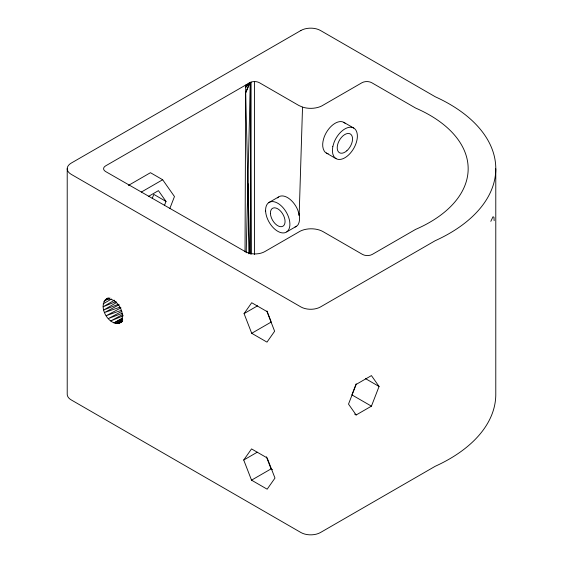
<?xml version="1.0" encoding="UTF-8"?>
<svg xmlns="http://www.w3.org/2000/svg" width="563" height="563" viewBox="0 0 563 563"><rect width="100%" height="100%" fill="white"/><g stroke="black" fill="none" stroke-linecap="round" stroke-linejoin="round"><path stroke-width="0.84" d="M245.039 251.745L245.679 85.013M299.03 215.622L299.059 213.877C299.798 217.325 299.938 220.963 298.369 224.201A17.193 9.93 60 0 1 295.04 226.988M108.237 297.926C95.048 304.217 110.264 330.326 122.262 321.536M246.207 252.787L250.324 82.381L251.077 82.092A6.904 3.99 0 0 1 259.416 82.726L298.89 105.513L302.528 107.111A16.742 9.67 0 0 0 323.394 104.999L361.974 82.726A6.904 3.99 0 0 1 371.742 82.726L415.677 108.089A131.334 75.822 0 0 1 415.578 229.408L372.27 254.413A6.904 3.99 0 0 1 362.502 254.413L323.028 231.625A16.742 9.67 0 0 0 298.524 232.139L264.828 251.591A13.864 8.002 0 0 1 245.257 251.612L105.598 171.532A6.883 3.976 0 0 1 105.577 165.902L250.324 82.381L250.901 254.187M299.178 214.742L302.528 107.111M490.823 221.343L492.998 216.769L493.955 217.234L494.145 220.668M152.221 198.443L153.798 194.376L166.008 201.427L164.431 205.488M169.808 208.549L174.467 196.543L162.665 179.752L150.455 172.7L128.378 185.452M356.175 383.853L351.896 394.881L371.432 406.162L379.068 386.471L371.432 375.598L356.147 384.423L348.511 404.114L356.147 414.98L371.432 406.162M249.698 253.47L245.651 92.782L249.648 82.726L245.672 86.083M245.651 92.782L250.324 82.381M244.068 313.605L251.71 302.739L266.989 311.557L274.631 331.248L266.989 342.121L251.71 333.296L244.068 313.605L257.594 305.8M243.723 460.027L251.534 448.908L267.165 457.93L274.976 478.071L267.165 489.191L251.534 480.169L243.723 460.027L257.242 452.216M245.665 87.589L249.648 82.726L245.672 86.336M122.241 321.445L120.025 322.838C127.372 314.281 116.252 295.293 105.211 299.685L108.265 298.073M103.888 301.437L109.933 297.926M103.177 303.858L111.488 299.023M114.458 300.185L103.128 306.772L116.091 301.522M116.583 302.514L103.74 309.981L118.195 304.351M122.241 318.102L113.909 322.923L122.621 318.728M141.348 192.06L162.665 179.752M148.597 196.332L158.435 190.653L166.008 201.427M268.671 202.673L278.439 197.036M286.82 231.836L296.588 226.199M251.71 333.296L271.239 322.022M251.534 480.169L271.07 468.888L272.492 469.704M121.833 321.494L118.082 323.626L121.889 321.473M122.544 319.791L115.781 323.563L122.776 320.009M122.762 314.457L110.728 320.945L123.346 315.744M121.826 311.367L108.328 318.574L122.115 313.366M119.222 304.717L104.57 312.493L119.926 307.215M120.961 307.87L106.224 315.688L121.129 310.41M343.944 122.41L353.712 128.047M326.28 153.009L336.048 158.646M365.549 378.66L379.068 386.471M354.648 414.115L356.147 414.98M266.968 310.994L270.937 321.234M266.383 456.804L271.07 468.888M298.925 213.644L297.679 209.781A17.193 9.93 60 0 0 277.46 197.916M247.917 183.594L248.895 253.85M495.785 168.773L495.785 394.339A158.604 91.565 0 0 1 435.178 466.298L320.502 532.507A13.871 8.009 0 0 1 300.923 532.528L71.262 399.934A13.815 7.973 0 0 1 67.215 394.29L67.215 168.724M254.532 81.558L254.532 254.462M251.077 82.092L251.077 254.124M345.499 123.698A17.664 10.197 -60 0 0 324.295 136.739C322.669 141.32 321.656 146.753 324.295 151.166A17.664 10.197 -60 0 0 328.173 153.706M332.81 146.577L332.388 150.56L332.81 154.044L334.063 156.803A17.664 10.197 -60 0 0 352.91 149.758A17.664 10.197 -60 0 0 352.91 127.66A17.664 10.197 -60 0 0 334.063 142.383L332.81 146.577M300.923 30.486L71.262 163.08A13.815 7.973 0 0 0 71.262 174.361L300.923 306.955A13.871 8.009 0 0 0 320.502 306.934L435.178 240.725A158.604 91.565 0 0 0 435.276 96.773L320.46 30.486A13.815 7.973 0 0 0 300.923 30.486M346.864 150.75A10.845 6.263 -60 0 0 350.299 133.952A10.845 6.263 -60 0 0 337.469 145.331A10.845 6.263 -60 0 0 346.864 150.75M265.609 211.055A17.193 9.93 60 0 0 284.414 232.843A17.193 9.93 60 0 0 283.21 207.874A17.193 9.93 60 0 0 265.609 211.055M270.43 213.518A10.359 5.982 60 0 0 281.76 226.65A10.359 5.982 60 0 0 281.036 211.604A10.359 5.982 60 0 0 270.43 213.518"/></g></svg>
